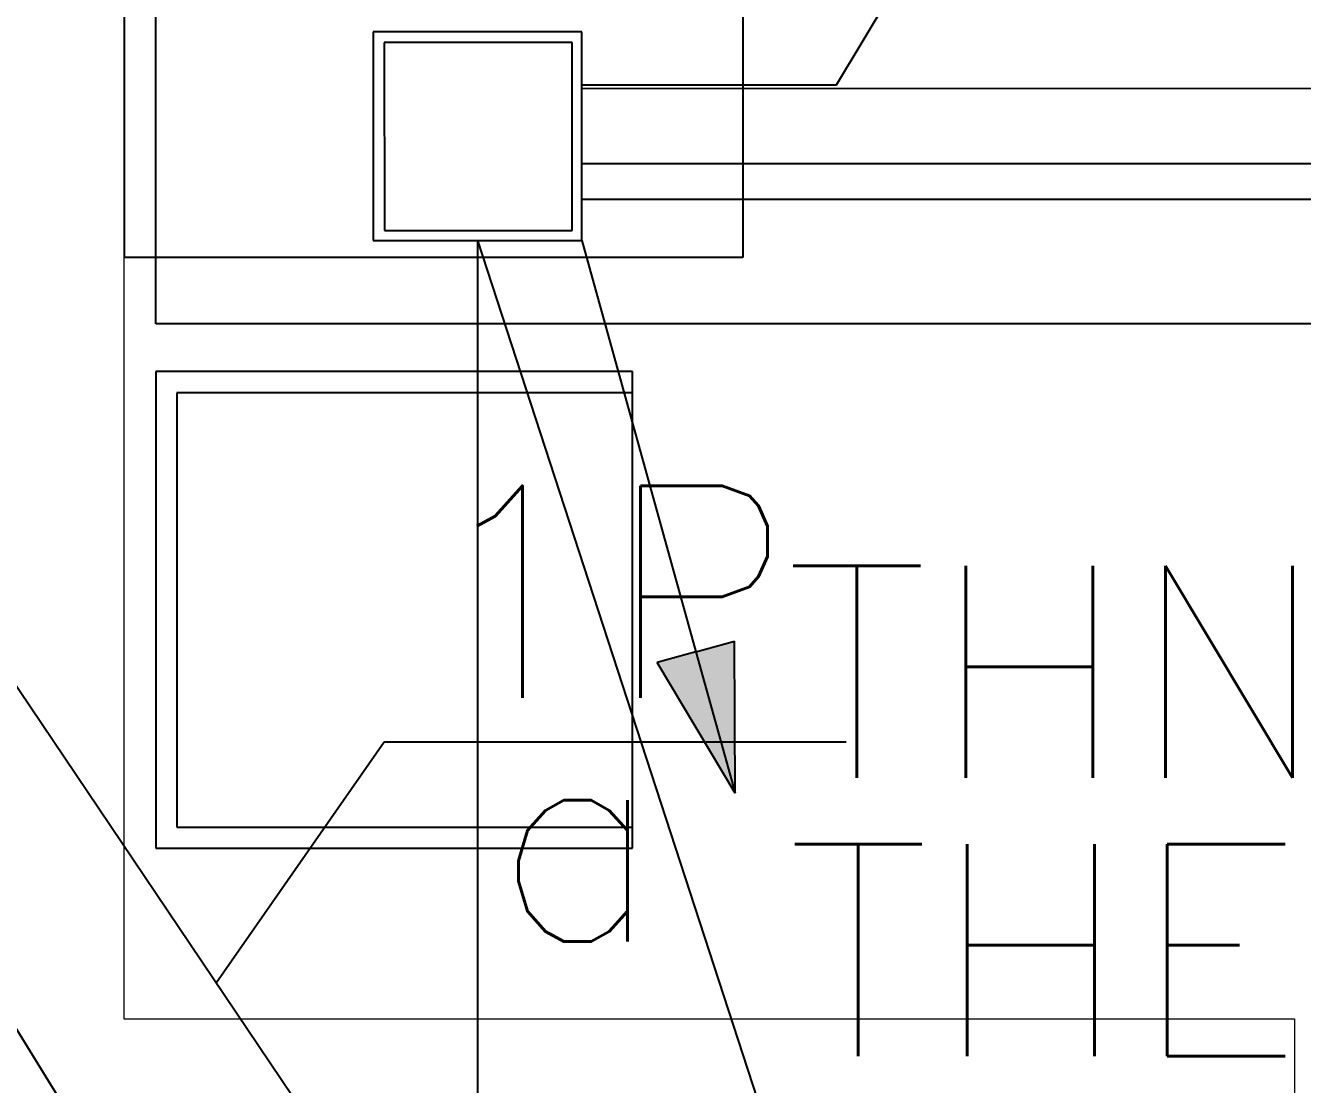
# Model space of a CAD drawing. Header units: inches. Extents: x 567429 to 582707, y 126347 to 133675.
# Drawn here: x 579076.2 to 579196.7, y 131339.1 to 131439 of the extents above; entities that cross this region are included whole.
import ezdxf

# ---------------------------------------------------------------- set-up
doc = ezdxf.new("R2010")
doc.units = ezdxf.units.IN
doc.header["$MEASUREMENT"] = 0
for name, color, linetype in [('BORD', 3, 'Continuous'), ('COMPUTER WIRE', 4, 'Continuous'), ('ELECT', 3, 'Continuous'), ('mobl', 11, 'Continuous'), ('NURSE CALL', 3, 'Continuous'), ('NURSE CALL WIRE', 4, 'Continuous'), ('SOCKET', 3, 'Continuous'), ('SOCKET WIRE', 4, 'Continuous'), ('TEL WIRE', 4, 'Continuous'), ('wall kanaf', 4, 'Continuous')]:
    doc.layers.add(name, color=color, linetype=linetype)
doc.styles.add('2floorplan$0$style1', font='romans.shx', dxfattribs={"height": 40})
doc.styles.add('ROMANS', font='romans.shx')

# ---------------------------------------------------------------- blocks, each defined once
blk = doc.blocks.new('BOARD2')
at = {"layer": 'BORD', "color": 4}
for p, q in [((-163.07, -61.63), (-163.07, 0)), ((-163.07, 0), (163.07, 0)), ((163.07, -61.63), (-163.07, -61.63))]:
    blk.add_line(p, q, dxfattribs=at)
at = {"layer": 'BORD'}
for p, q in [((-161.39, -24.79), (-161.39, -45.59)), ((-140.6, -24.79), (-161.39, -24.79)), ((-140.6, -45.59), (-140.6, -24.79)), ((-160.38, -25.9), (-160.38, -44.61)), ((-141.67, -25.9), (-160.38, -25.9)), ((-141.67, -44.61), (-141.67, -25.9)), ((-161.39, -45.59), (-140.6, -45.59)), ((-160.38, -44.61), (-141.67, -44.61))]:
    blk.add_line(p, q, dxfattribs=at)
blk = doc.blocks.new('FELESH')
at = {"layer": 'ELECT', "ltscale": 5}
for points in [[(5.308, 6.5), (3.034, 7.968), (-0.075, -1.837)], [(5.308, 6.5), (3.034, 7.968), (-0.075, -1.837)], [(5.308, 6.5), (7.582, 5.032), (-0.075, -1.837)], [(5.308, 6.5), (7.582, 5.032), (-0.075, -1.837)]]:
    blk.add_hatch(color=4, dxfattribs=at).paths.add_polyline_path(points)
at = {"layer": 'ELECT', "color": 4, "ltscale": 5}
for p, q in [((20.967, 30.753), (5.308, 6.5)), ((5.308, 6.5), (-0.075, -1.837))]:
    blk.add_line(p, q, dxfattribs=at)
at = {"layer": 'ELECT', "color": 4}
for p, q in [((-0.075, -1.837), (3.034, 7.968)), ((5.308, 6.5), (3.034, 7.968)), ((5.308, 6.5), (7.582, 5.032)), ((-0.075, -1.837), (7.582, 5.032)), ((-0.075, -1.837), (7.582, 5.032))]:
    blk.add_line(p, q, dxfattribs=at)

msp = doc.modelspace()

# ---------------------------------------------------------------- linework, layer by layer
at = {"layer": 'COMPUTER WIRE'}
msp.add_line((579118.87, 131418.74), (579118.87, 131078.04), dxfattribs=at)
at = {"layer": 'mobl', "color": 15}
for p, q in [((579088.49, 131410.88), (579088.49, 131500.88)), ((579288.49, 131410.88), (579088.49, 131410.88)), ((579133.49, 131406.38), (579088.49, 131406.38)), ((579088.49, 131406.38), (579088.49, 131361.38)), ((579133.49, 131361.38), (579133.49, 131406.38)), ((579133.49, 131404.38), (579090.49, 131404.38)), ((579090.49, 131404.38), (579090.49, 131363.38)), ((579090.49, 131363.38), (579133.49, 131363.38)), ((579088.49, 131361.38), (579133.49, 131361.38))]:
    msp.add_line(p, q, dxfattribs=at)
at = {"layer": 'NURSE CALL', "color": 30}
for p, q in [((579094.19, 131348.68), (579110.05, 131371.41)), ((579110.05, 131371.41), (579153.67, 131371.41))]:
    msp.add_line(p, q, dxfattribs=at)
at = {"layer": 'NURSE CALL WIRE'}
for p, q in [((579128.72, 131433.1), (579727.49, 131433.19)), ((579128.72, 131422.64), (579261.49, 131422.64)), ((579029.51, 131418.43), (579093.27, 131315.29)), ((579159.09, 131252.35), (579047.18, 131418.43))]:
    msp.add_line(p, q, dxfattribs=at)
at = {"layer": 'SOCKET WIRE'}
for p, q in [((579152.74, 131433.43), (579362.6, 131783.08)), ((579128.72, 131433.43), (579152.74, 131433.43)), ((579128.72, 131426), (579727.49, 131426.1)), ((579118.87, 131418.74), (579159.65, 131293.55))]:
    msp.add_line(p, q, dxfattribs=at)
at = {"layer": 'TEL WIRE'}
msp.add_line((579118.87, 131418.74), (579118.87, 131078.04), dxfattribs=at)
at = {"layer": 'wall kanaf', "color": 15, "lineweight": 20, "ltscale": 0.1}
for p, q in [((579085.49, 131859.79), (579085.49, 131345.29)), ((579085.49, 131345.29), (579195.99, 131345.29)), ((579195.99, 131345.29), (579195.99, 131112.79))]:
    msp.add_line(p, q, dxfattribs=at)

# ---------------------------------------------------------------- block references
at = {"layer": 'BORD', "ltscale": 5, "xscale": 0.947301618010808, "yscale": 0.947301618010808, "zscale": 0.947301618010808, "rotation": 90.0091431634973}
msp.add_blockref('BOARD2', (579085.51, 131571.62), dxfattribs=at)
at = {"layer": 'SOCKET WIRE', "xscale": 1.395348837309238, "yscale": 1.395348837309238, "zscale": 1.395348837309238, "rotation": 48.34405413831345}
msp.add_blockref('FELESH', (579141.33, 131368.36), dxfattribs=at)

# ---------------------------------------------------------------- texts
at = {"layer": 'NURSE CALL', "color": 2, "style": 'ROMANS'}
for s, p in [('1P', (579113.67, 131375.59)), ('a', (579120.15, 131352.57))]:
    msp.add_text(s, height=20, dxfattribs=at).set_placement(p)
at = {"layer": 'SOCKET', "color": 2, "style": '2floorplan$0$style1'}
for s, p in [('THNP5-13', (579147.81, 131368.03)), ('THEP5-11', (579147.95, 131341.77))]:
    msp.add_text(s, height=20, dxfattribs=at).set_placement(p)

doc.saveas('drawing.dxf')
